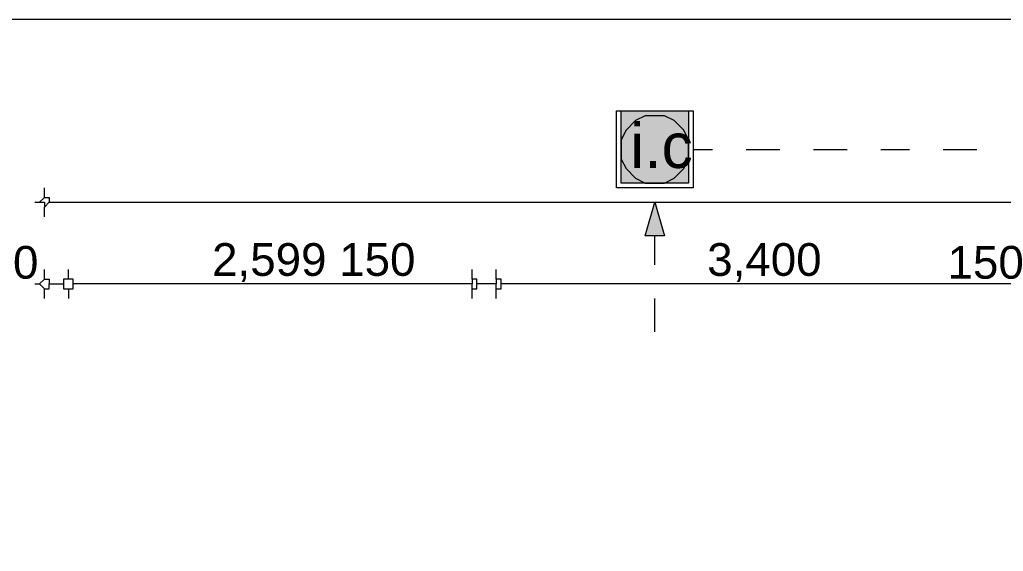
# Model space of a CAD drawing. Header units: millimetres. Extents: x 10281558 to 12820273, y 3651177 to 5996333.
# Drawn here: x 10717782 to 11347611, y 5640401 to 5980945 of the extents above; entities that cross this region are included whole.
import ezdxf

# ---------------------------------------------------------------- set-up
doc = ezdxf.new("R2010")
doc.units = ezdxf.units.MM
doc.layers.add('PDF_Geometry', color=7, linetype='Continuous', true_color=0x029e21)
doc.layers.add('PDF_Solid Fills', color=7, linetype='Continuous', true_color=0xffffff)
doc.layers.add('PDF_Text', color=7, linetype='Continuous')
doc.styles.add('PDF ArialMT', font='arial.ttf')

msp = doc.modelspace()

# ---------------------------------------------------------------- linework, layer by layer
at = {"layer": 'PDF_Geometry', "color": 123, "lineweight": 18, "true_color": 0x70cdbd}
msp.add_lwpolyline([(10379685, 3783492), (12801807, 3783492), (12801807, 5980945), (10382763, 5980945)], close=True, dxfattribs=at)
at = {"layer": 'PDF_Geometry', "color": 7, "lineweight": 13}
for points in [[(11149101, 5922469), (11149101, 5873227), (11099859, 5873227), (11099859, 5922469)], [(11102936, 5922469), (11146024, 5922469), (11146024, 5876304), (11102936, 5876304)], [(11146024, 5922469), (11146024, 5876304), (11102936, 5876304), (11102936, 5922469)], [(11146024, 5897848), (11146024, 5904003), (11142946, 5910158), (11136791, 5916314), (11130635, 5919391), (11124480, 5919391), (11118325, 5919391), (11112169, 5916314), (11106014, 5910158), (11102936, 5904003), (11102936, 5897848), (11102936, 5891692), (11106014, 5885537), (11112169, 5879382), (11118325, 5876304), (11124480, 5876304), (11130635, 5876304), (11136791, 5879382), (11142946, 5885537), (11146024, 5891692)]]:
    msp.add_lwpolyline(points, close=True, dxfattribs=at)
at = {"layer": 'PDF_Geometry', "color": 23, "lineweight": 20, "true_color": 0xbf8080}
for points in [[(11149101, 5897848), (11161412, 5897848)], [(11182956, 5897848), (11204499, 5897848)], [(11226043, 5897848), (11247586, 5897848)], [(11269130, 5897848), (11287596, 5897848)], [(11309140, 5897848), (11330683, 5897848)], [(11124480, 5823984), (11124480, 5842450)], [(11124480, 5780897), (11124480, 5802440)]]:
    msp.add_lwpolyline(points, dxfattribs=at)
at = {"layer": 'PDF_Geometry', "color": 7, "lineweight": 13}
for points in [[(10727461, 5863994), (10730539, 5863994), (10733616, 5867071), (10733616, 5873227)], [(10730539, 5863994), (10733616, 5863994), (10733616, 5860916), (10736694, 5863994)], [(10733616, 5867071), (10736694, 5867071), (10736694, 5863994), (12303225, 5863994), (12303225, 5860916), (12306303, 5863994), (12306303, 5867071), (12303225, 5867071), (12303225, 5863994)], [(10733616, 5854761), (10733616, 5860916)], [(10727461, 5811673), (10730539, 5811673), (10733616, 5814751), (10733616, 5820906)], [(11007529, 5802440), (11007529, 5808596), (11007529, 5811673), (10752082, 5811673), (10752082, 5814751), (10749005, 5814751), (10749005, 5820906)], [(11022917, 5802440), (11022917, 5808596), (11022917, 5811673), (11010606, 5811673), (11010606, 5814751), (11007529, 5814751), (11007529, 5820906)], [(11364538, 5802440), (11364538, 5808596), (11361460, 5808596), (11361460, 5811673), (11025995, 5811673), (11025995, 5814751), (11022917, 5814751), (11022917, 5820906)], [(10733616, 5814751), (10736694, 5814751), (10736694, 5811673), (10745927, 5811673), (10745927, 5808596), (10749005, 5808596), (10749005, 5802440)], [(10749005, 5814751), (10745927, 5814751), (10745927, 5811673)], [(11007529, 5814751), (11007529, 5811673)], [(11022917, 5814751), (11022917, 5811673)], [(10730539, 5811673), (10733616, 5808596), (10736694, 5808596), (10736694, 5811673)], [(10733616, 5802440), (10733616, 5808596)], [(10749005, 5808596), (10752082, 5808596), (10752082, 5811673)], [(11007529, 5808596), (11010606, 5808596), (11010606, 5811673)], [(11022917, 5808596), (11025995, 5808596), (11025995, 5811673)]]:
    msp.add_lwpolyline(points, dxfattribs=at)
at = {"layer": 'PDF_Geometry', "color": 23, "lineweight": 20, "true_color": 0xbf8080}
msp.add_lwpolyline([(11118325, 5842450), (11124480, 5863994), (11130635, 5842450)], close=True, dxfattribs=at)
at = {"layer": 'PDF_Solid Fills', "color": 7, "true_color": 0xf2f9ff, "transparency": 33554559}
for points in [[(11102936, 5922469), (11146024, 5922469), (11146024, 5922469)], [(11146024, 5876304), (11102936, 5876304), (11102936, 5922469)], [(11102936, 5922469), (11146024, 5922469), (11146024, 5876304)], [(11146024, 5876304), (11146024, 5876304), (11102936, 5876304)]]:
    msp.add_solid(points, dxfattribs=at)
at = {"layer": 'PDF_Solid Fills', "color": 23, "true_color": 0xbf8080, "transparency": 33554559}
msp.add_solid([(11124480, 5863994), (11130635, 5842450), (11118325, 5842450)], dxfattribs=at)

# ---------------------------------------------------------------- texts
at = {"layer": 'PDF_Text', "attachment_point": 4, "style": 'PDF ArialMT'}
for s, insert, char_height in [('i.c', (11108769, 5900065), 28643.1), ('150', (10680956, 5825374), 20952.3), ('2,599 150', (10841001, 5825374), 20952.3), ('3,400', (11158014, 5825374), 20952.3), ('150', (11311904, 5825374), 20952.3)]:
    msp.add_mtext(s, dxfattribs=dict(at, insert=insert, char_height=char_height))

doc.saveas('drawing.dxf')
